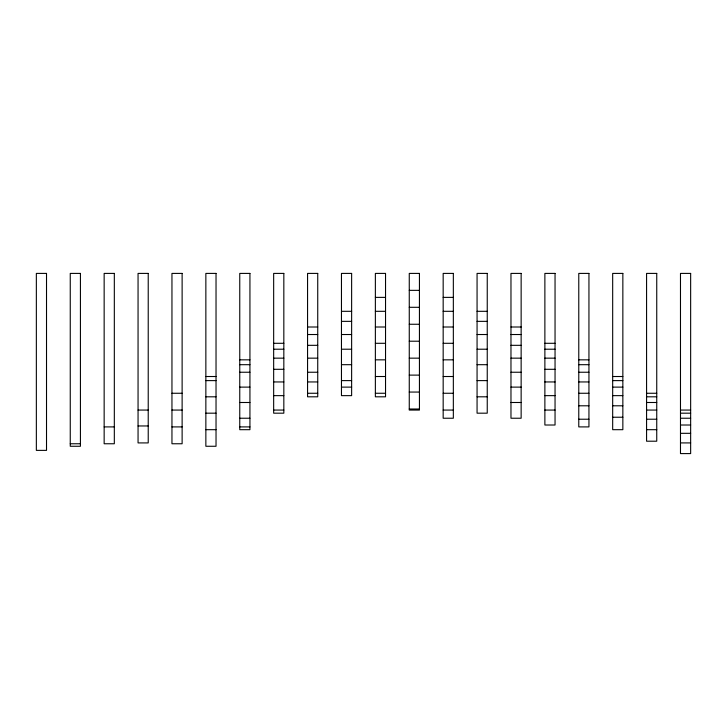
<?xml version="1.0" encoding="UTF-8"?>
<svg xmlns="http://www.w3.org/2000/svg" width="727" height="727" viewBox="0 0 727 727"><rect width="100%" height="100%" fill="white"/><g stroke="black" fill="none" stroke-linecap="round" stroke-linejoin="round"><path stroke-width="1.09" d="M409.265 290.355L419.434 290.355M375.368 297.379L385.537 297.379M443.17 297.379L453.339 297.379M409.265 307.303L419.434 307.303M341.463 311.31L351.632 311.31M375.368 311.31L385.537 311.31M443.17 311.31L453.339 311.31M477.066 311.31L487.244 311.31M341.463 321.352L351.632 321.352M477.066 321.352L487.244 321.352M409.265 324.26L419.434 324.26M307.566 327.005L317.735 327.005M375.368 327.005L385.537 327.005M443.17 327.005L453.339 327.005M510.972 327.005L521.141 327.005M307.566 334.52L317.735 334.52M341.463 334.52L351.632 334.52M477.066 334.52L487.244 334.52M510.972 334.52L521.141 334.52M409.265 341.208L419.434 341.208M273.661 343.298L283.83 343.298M375.368 343.298L385.537 343.298M443.17 343.298L453.339 343.298M544.877 343.298L555.046 343.298M307.566 345.325L317.735 345.325M510.972 345.325L521.141 345.325M273.661 349.214L283.83 349.214M341.463 349.214L351.632 349.214M477.066 349.214L487.244 349.214M544.877 349.214L555.046 349.214M273.661 358.157L283.83 358.157M307.566 358.157L317.735 358.157M409.265 358.157L419.434 358.157M510.972 358.157L521.141 358.157M544.877 358.157L555.046 358.157M239.756 359.838L249.934 359.838M375.368 359.838L385.537 359.838M443.17 359.838L453.339 359.838M578.774 359.838L588.943 359.838M239.756 364.69L249.934 364.69M341.463 364.69L351.632 364.69M477.066 364.69L487.244 364.69M578.774 364.69L588.943 364.69M273.661 369.298L283.83 369.298M544.877 369.298L555.046 369.298M239.756 372.242L249.934 372.242M307.566 372.242L317.735 372.242M510.972 372.242L521.141 372.242M578.774 372.242L588.943 372.242M409.265 375.114L419.434 375.114M205.859 376.513L216.028 376.513M375.368 376.513L385.537 376.513M443.17 376.513L453.339 376.513M612.679 376.513L622.848 376.513M205.859 380.612L216.028 380.612M341.463 380.612L351.632 380.612M477.066 380.612L487.244 380.612M612.679 380.612L622.848 380.612M273.661 381.948L283.83 381.948M307.566 381.948L317.735 381.948M544.877 381.948L555.046 381.948M578.774 381.948L588.943 381.948M239.756 387.118L249.934 387.118M341.463 387.118L351.632 387.118M510.972 387.118L521.141 387.118M612.679 387.118L622.848 387.118M409.265 392.062L419.434 392.062M171.954 393.262L182.123 393.262M307.566 393.262L317.735 393.262M375.368 393.262L385.537 393.262M443.17 393.262L453.339 393.262M578.774 393.262L588.943 393.262M646.576 393.262L656.745 393.262M273.661 395.642L283.83 395.642M544.877 395.642L555.046 395.642M612.679 395.642L622.848 395.642M205.859 396.806L216.028 396.806M477.066 396.806L487.244 396.806M646.576 396.806L656.745 396.806M239.756 402.494L249.934 402.494M510.972 402.494L521.141 402.494M646.576 402.494L656.745 402.494M578.774 405.793L588.943 405.793M612.679 405.793L622.848 405.793M409.265 409.01L419.434 409.01M138.057 410.064L148.226 410.064M171.954 410.064L182.123 410.064M273.661 410.064L283.83 410.064M443.17 410.064L453.339 410.064M544.877 410.064L555.046 410.064M646.576 410.064L656.745 410.064M680.481 410.064L690.65 410.064M205.859 413.181L216.028 413.181M680.481 413.181L690.65 413.181M612.679 417.234L622.848 417.234M239.756 418.234L249.934 418.234M680.481 418.234L690.65 418.234M578.774 419.225L588.943 419.225M646.576 419.225L656.745 419.225M680.481 425.013L690.65 425.013M138.057 425.958L148.226 425.958M104.152 426.903L114.321 426.903M171.954 426.903L182.123 426.903M239.756 426.903L249.934 426.903M205.859 429.684L216.028 429.684M646.576 429.684L656.745 429.684M680.481 433.319L690.65 433.319M680.481 442.916L690.65 442.916M70.255 443.761L80.424 443.761M46.519 273.407L36.35 273.407L36.35 450.377L46.519 450.377L46.519 273.407M80.424 273.407L70.255 273.407L70.255 446.269L80.424 446.269L80.424 273.407M114.321 273.407L104.152 273.407L104.152 443.761L114.321 443.761L114.321 273.407M148.226 273.407L138.057 273.407L138.057 442.916L148.226 442.916L148.226 273.407M182.123 273.407L171.954 273.407L171.954 443.761L182.123 443.761L182.123 273.407M216.028 273.407L205.859 273.407L205.859 446.269L216.028 446.269L216.028 273.407M249.934 273.407L239.756 273.407L239.756 429.684L249.934 429.684L249.934 273.407M283.83 273.407L273.661 273.407L273.661 413.181L283.83 413.181L283.83 273.407M317.735 273.407L307.566 273.407L307.566 396.806L317.735 396.806L317.735 273.407M351.632 273.407L341.463 273.407L341.463 395.642L351.632 395.642L351.632 273.407M385.537 273.407L375.368 273.407L375.368 396.806L385.537 396.806L385.537 273.407M419.434 273.407L409.265 273.407L409.265 410.064L419.434 410.064L419.434 273.407M453.339 273.407L443.17 273.407L443.17 418.234L453.339 418.234L453.339 273.407M487.244 273.407L477.066 273.407L477.066 413.181L487.244 413.181L487.244 273.407M521.141 273.407L510.972 273.407L510.972 418.234L521.141 418.234L521.141 273.407M555.046 273.407L544.877 273.407L544.877 425.013L555.046 425.013L555.046 273.407M588.943 273.407L578.774 273.407L578.774 426.903L588.943 426.903L588.943 273.407M622.848 273.407L612.679 273.407L612.679 429.684L622.848 429.684L622.848 273.407M656.745 273.407L646.576 273.407L646.576 441.207L656.745 441.207L656.745 273.407M690.65 273.407L680.481 273.407L680.481 453.593L690.65 453.593L690.65 273.407"/></g></svg>
